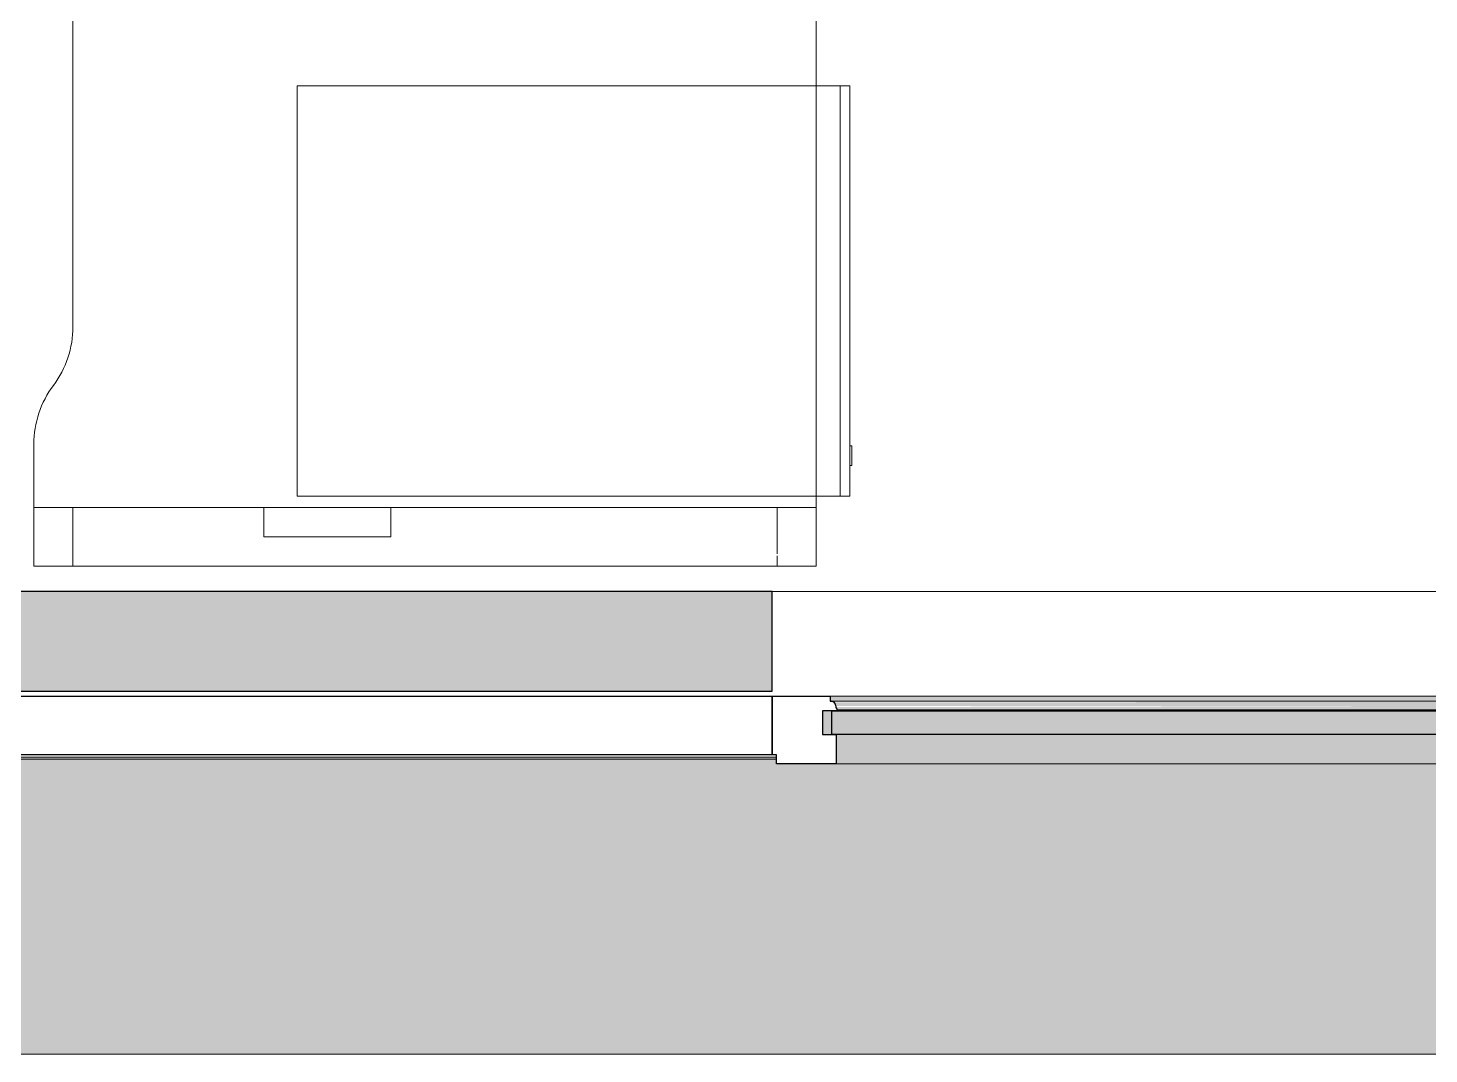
# Model space of a CAD drawing. Header units: millimetres. Extents: x 79795 to 317870, y -36033 to 97293.
# Drawn here: x 164907 to 166339, y 8896 to 9946 of the extents above; entities that cross this region are included whole.
import ezdxf

# ---------------------------------------------------------------- set-up
doc = ezdxf.new("R2010")
doc.units = ezdxf.units.MM
doc.header["$MEASUREMENT"] = 0
for name, color, linetype, lineweight in [('CSM-STL-XX-ZZ-M3-A-XXXX-00001_detached _19_04_21__rvt-1-Level 4$0$A-GLAZ', 7, 'CONTINUOUS', 9), ('CSM-STL-XX-ZZ-M3-A-XXXX-00001_detached _19_04_21__rvt-1-Level 4$0$A-WALL-PATT', 7, 'CONTINUOUS', 9), ('CSM-STL-XX-ZZ-M3-A-XXXX-00001_detached _19_04_21__rvt-1-Level 4$0$I-WALL', 7, 'CONTINUOUS', 9), ('I-FURN', 8, 'CONTINUOUS', 9)]:
    doc.layers.add(name, color=color, linetype=linetype, lineweight=lineweight)

msp = doc.modelspace()

# ---------------------------------------------------------------- hatches: boundary and pattern name
at = {"layer": 'CSM-STL-XX-ZZ-M3-A-XXXX-00001_detached _19_04_21__rvt-1-Level 4$0$A-GLAZ'}
h = msp.add_hatch(color=256, dxfattribs=at)
h.paths.add_polyline_path([(165731.4, 9255.5), (165728.6, 9257.2), (165729.9, 9256.1), (165731, 9255.6)], flags=0)
h.paths.add_polyline_path([(163031.4, 9255.5), (163028.6, 9257.2), (163029.9, 9256.1), (163031, 9255.6)], flags=0)
h.paths.add_polyline_path([(157631.4, 9255.5), (157628.6, 9257.2), (157629.9, 9256.1), (157631, 9255.6)], flags=0)
h.paths.add_polyline_path([(160331.4, 9255.5), (160328.6, 9257.2), (160329.9, 9256.1), (160331, 9255.6)], flags=0)
for points in [[(165762.9, 9257.2), (167008.6, 9257.7), (167008.6, 9262.2), (165727, 9262.2), (165727, 9257.2), (165732.8, 9257.2)], [(167002.4, 9252.3), (167002.8, 9252.3), (167004.6, 9255.9), (167007.1, 9257.2), (165731, 9255.9), (165733.3, 9252.3), (166958.8, 9252.3)], [(167008.6, 9223.3), (167008.6, 9247.2), (165728.6, 9247.2), (165728.6, 9223.3), (166958.8, 9223.3)], [(167001.4, 9248.3), (167002.6, 9252.3), (166360.8, 9252.3), (165733, 9251.2), (165734.3, 9248.3), (166958.8, 9248.3)], [(167002.6, 9193.3), (167002.6, 9223.3), (165733, 9223.3), (165733, 9193.3), (166958.8, 9193.3)], [(166958.8, 8896.3), (167067.8, 8896.3), (167067.8, 9198), (167063.5, 9198), (167063.5, 9193.3), (165672.2, 9193.3), (165672.2, 9198), (164363.5, 9198), (164363.5, 9193.3), (162972.2, 9193.3), (162972.2, 9198), (161663.5, 9198), (161663.5, 9193.3), (160272.2, 9193.3), (160272.2, 9198), (158963.5, 9198), (158963.5, 9193.3), (157572.2, 9193.3), (157572.2, 9198), (156526.8, 9198), (156526.8, 8896.3), (166360.8, 8896.3)]]:
    msp.add_hatch(color=256, dxfattribs=at).paths.add_polyline_path(points, flags=0)
h = msp.add_hatch(color=256, dxfattribs=at)
h.paths.add_polyline_path([(167016.6, 9223.3), (167016.6, 9247.2), (167008.6, 9247.2), (167008.6, 9223.3)], flags=0)
h.paths.add_polyline_path([(165719.1, 9223.3), (165728.6, 9223.3), (165728.6, 9247.2), (165719.1, 9247.2)], flags=0)
h = msp.add_hatch(color=256, dxfattribs=at)
h.paths.add_polyline_path([(167067.8, 9198), (167067.8, 9200.1), (167063.5, 9200.1), (167063.5, 9198)], flags=0)
h.paths.add_polyline_path([(165662.5, 9198), (165672.2, 9198), (165672.2, 9200.1), (164363.5, 9200.1), (164363.5, 9198), (165164.9, 9198)], flags=0)
h.paths.add_polyline_path([(162773, 9198), (162972.2, 9198), (162972.2, 9200.1), (161663.5, 9200.1), (161663.5, 9198), (162175, 9198)], flags=0)
h.paths.add_polyline_path([(159185.1, 9198), (160272.2, 9198), (160272.2, 9200.1), (158963.5, 9200.1), (158963.5, 9198), (158967.8, 9198)], flags=0)
h.paths.add_polyline_path([(157567.8, 9198), (157572.2, 9198), (157572.2, 9200.1), (156526.8, 9200.1), (156526.8, 9198), (156793.2, 9198)], flags=0)
at = {"layer": 'CSM-STL-XX-ZZ-M3-A-XXXX-00001_detached _19_04_21__rvt-1-Level 4$0$A-WALL-PATT'}
for points in [[(165565.8, 9267.3), (165565.8, 9369.3), (164469.8, 9369.3), (164469.8, 9267.3), (165164.9, 9267.3)], [(165667.8, 9267.3), (165667.8, 9369.3), (165565.8, 9369.3), (165565.8, 9267.3)]]:
    msp.add_hatch(color=256, dxfattribs=at).paths.add_polyline_path(points, flags=0)

# ---------------------------------------------------------------- linework, layer by layer
at = {"layer": 'CSM-STL-XX-ZZ-M3-A-XXXX-00001_detached _19_04_21__rvt-1-Level 4$0$A-GLAZ', "lineweight": 30}
for p, q in [((164367.8, 9262.2), (165667.8, 9262.2)), ((165667.8, 9262.2), (165667.8, 9202.3)), ((165667.8, 9262.2), (165727, 9262.2)), ((165667.8, 9202.3), (165667.8, 9262.2)), ((165727, 9262.2), (165727, 9257.2)), ((165727, 9257.2), (165728.6, 9257.2)), ((165719.1, 9247.2), (165719.1, 9223.3)), ((165734.3, 9247.2), (165719.1, 9247.2)), ((165728.6, 9223.3), (165728.6, 9247.2)), ((165728.6, 9247.2), (167008.6, 9247.2)), ((165734.3, 9248.3), (165734.3, 9247.2)), ((165719.1, 9223.3), (165733, 9223.3)), ((167008.6, 9223.3), (165728.6, 9223.3)), ((165733, 9223.3), (165733, 9193.3)), ((165667.8, 9202.3), (164367.8, 9202.3)), ((165672.2, 9202.3), (165667.8, 9202.3)), ((165672.2, 9193.3), (165672.2, 9202.3)), ((165733, 9193.3), (165672.2, 9193.3))]:
    msp.add_line(p, q, dxfattribs=at)
at = {"layer": 'CSM-STL-XX-ZZ-M3-A-XXXX-00001_detached _19_04_21__rvt-1-Level 4$0$A-GLAZ'}
for p, q in [((165727, 9262.2), (167008.6, 9262.2)), ((165728.6, 9257.2), (165727, 9257.2)), ((167007.1, 9257.2), (165728.6, 9257.2)), ((167001.4, 9248.3), (165734.3, 9248.3)), ((164363.5, 9200.1), (165672.2, 9200.1)), ((164363.5, 9198), (165672.2, 9198)), ((167002.6, 9193.3), (165733, 9193.3)), ((156526.8, 8896.3), (167067.8, 8896.3))]:
    msp.add_line(p, q, dxfattribs=at)
at = {"layer": 'CSM-STL-XX-ZZ-M3-A-XXXX-00001_detached _19_04_21__rvt-1-Level 4$0$A-GLAZ', "lineweight": 30}
for centre, radius, start, end in [((165727.5, 9252), 5.36, 3.4261, 78.0476), ((165740.2, 9252.7), 7.4, 183.4261, 216.5739)]:
    msp.add_arc(centre, radius, start, end, dxfattribs=at)
at = {"layer": 'CSM-STL-XX-ZZ-M3-A-XXXX-00001_detached _19_04_21__rvt-1-Level 4$0$A-GLAZ'}
for points, knots in [([(165728.6, 9257.2), (165729, 9257.1), (165729.7, 9256.9), (165730.5, 9256.4), (165730.9, 9256.1), (165731, 9255.9)], [-1, -1, -1, -1, -0.8, -0.7, -0.6, -0.6, -0.6, -0.6]), ([(165732, 9254.9), (165732.1, 9254.7), (165732.3, 9254.3), (165732.7, 9253.4), (165732.8, 9252.7), (165732.8, 9252.3)], [-0.4, -0.4, -0.4, -0.4, -0.3, -0.2, 0, 0, 0, 0])]:
    msp.add_open_spline(points, degree=3, knots=knots, dxfattribs=at)
msp.add_open_spline([(165733.5, 9249.5), (165733.7, 9249.1), (165734, 9248.7), (165734.3, 9248.3)], degree=3, dxfattribs=at)
at = {"layer": 'CSM-STL-XX-ZZ-M3-A-XXXX-00001_detached _19_04_21__rvt-1-Level 4$0$I-WALL', "lineweight": 30}
for p, q in [((165565.8, 9369.3), (164469.8, 9369.3)), ((165667.8, 9369.3), (165565.8, 9369.3)), ((165667.8, 9267.3), (165667.8, 9369.3)), ((164469.8, 9267.3), (165565.8, 9267.3)), ((165565.8, 9267.3), (165667.8, 9267.3))]:
    msp.add_line(p, q, dxfattribs=at)
at = {"layer": 'CSM-STL-XX-ZZ-M3-A-XXXX-00001_detached _19_04_21__rvt-1-Level 4$0$I-WALL'}
msp.add_line((165667.8, 9369.3), (167067.8, 9369.3), dxfattribs=at)
at = {"layer": 'I-FURN'}
for p, q in [((165712.8, 9395.2), (165712.8, 10995.2)), ((165712.8, 10995.2), (165712.8, 9395.2)), ((164952.8, 10472.5), (164952.8, 9640.2)), ((164952.8, 9640.2), (164952.8, 10472.5)), ((165182.1, 9886.8), (165182.1, 9466.8)), ((165712.8, 9886.8), (165182.1, 9886.8)), ((165737.1, 9886.8), (165712.8, 9886.8)), ((165747.1, 9886.8), (165737.1, 9886.8)), ((165737.1, 9886.8), (165737.1, 9466.8)), ((165737.1, 9466.8), (165737.1, 9886.8)), ((165747.1, 9466.8), (165747.1, 9886.8)), ((164912.8, 9520.2), (164912.8, 9395.2)), ((164912.8, 9395.2), (164912.8, 9520.2)), ((165749.1, 9518.4), (165747.1, 9518.4)), ((165749.1, 9518.4), (165749.1, 9498.4)), ((165749.1, 9498.4), (165749.1, 9518.4)), ((165747.1, 9498.4), (165749.1, 9498.4)), ((164952.8, 9455.2), (164912.8, 9455.2)), ((164912.8, 9455.2), (165147.8, 9455.2)), ((164912.8, 9395.2), (164912.8, 9455.2)), ((164912.8, 9395.2), (164912.8, 9455.2)), ((165672.8, 9455.2), (164952.8, 9455.2)), ((164952.8, 9395.2), (164952.8, 9455.2)), ((164952.8, 9395.2), (164952.8, 9455.2)), ((165147.8, 9455.2), (165277.8, 9455.2)), ((165147.8, 9425.2), (165147.8, 9455.2)), ((165147.8, 9425.2), (165147.8, 9455.2)), ((165182.1, 9466.8), (165712.8, 9466.8)), ((165277.8, 9455.2), (165712.8, 9455.2)), ((165277.8, 9455.2), (165277.8, 9425.2)), ((165277.8, 9425.2), (165277.8, 9455.2)), ((165712.8, 9455.2), (165672.8, 9455.2)), ((165672.8, 9408.1), (165672.8, 9455.2)), ((165672.8, 9408.1), (165672.8, 9455.2)), ((165712.8, 9466.8), (165737.1, 9466.8)), ((165712.8, 9455.2), (165712.8, 9395.2)), ((165712.8, 9395.2), (165712.8, 9455.2)), ((165737.1, 9466.8), (165747.1, 9466.8)), ((165277.8, 9425.2), (165147.8, 9425.2)), ((165147.8, 9425.2), (165277.8, 9425.2)), ((165672.8, 9395.2), (165672.8, 9405.8)), ((165672.8, 9395.2), (165672.8, 9405.8)), ((164912.8, 9395.2), (164952.8, 9395.2)), ((165712.8, 9395.2), (164912.8, 9395.2)), ((164912.8, 9395.2), (165712.8, 9395.2)), ((165712.8, 9395.2), (164912.8, 9395.2)), ((164952.8, 9395.2), (165672.8, 9395.2)), ((165672.8, 9395.2), (165712.8, 9395.2))]:
    msp.add_line(p, q, dxfattribs=at)
for centre, start, end in [((164852.8, 9640.2), 323.1301, 0), ((164852.8, 9640.2), 323.1301, 0), ((165012.8, 9520.2), 143.1301, 180), ((165012.8, 9520.2), 143.1301, 180)]:
    msp.add_arc(centre, 100, start, end, dxfattribs=at)

doc.saveas('drawing.dxf')
